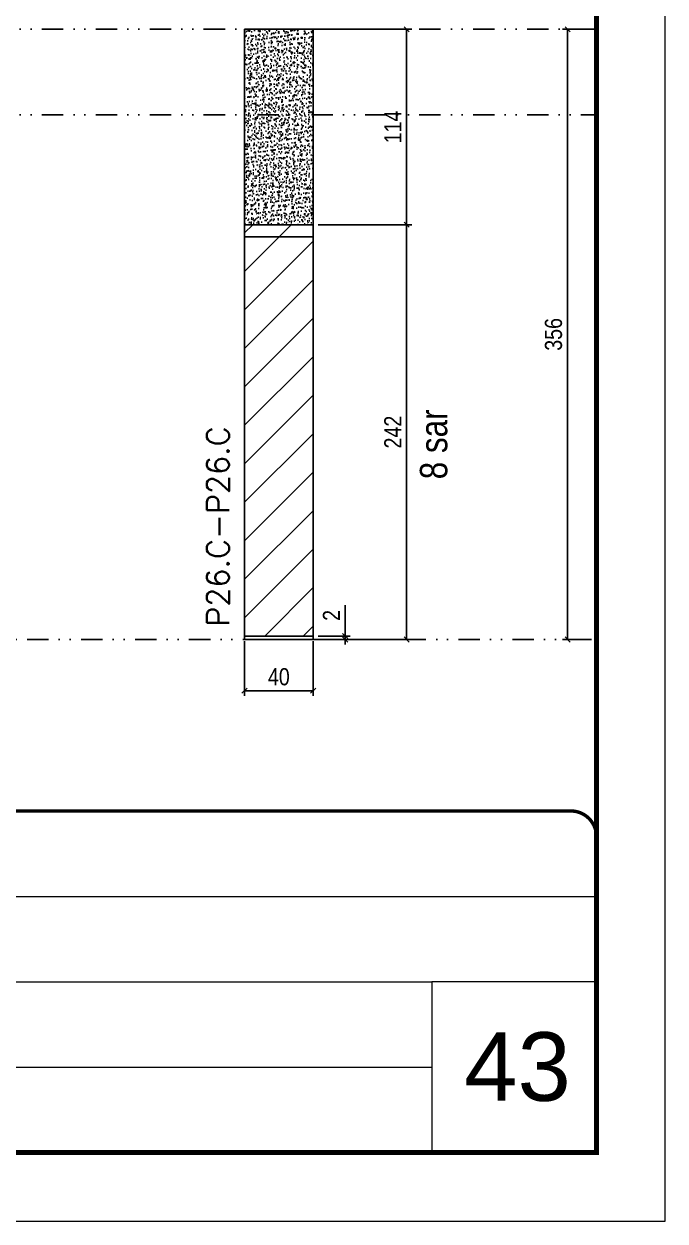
# Model space of a CAD drawing. Extents: x 14400 to 27878, y -21631 to 6985.
# Drawn here: x 18694 to 19068, y -5551 to -4853 of the extents above; entities that cross this region are included whole.
import ezdxf

# ---------------------------------------------------------------- set-up
doc = ezdxf.new("R2010")
doc.units = 0
for name, pattern in [('CONTINUO', [0]), ('DASHED', [0.75, 0.5, -0.25]), ('DIVIDE2', [0.625, 0.25, -0.125, 0, -0.125, 0, -0.125])]:
    doc.linetypes.add(name, pattern=pattern)
for name, color, linetype, lineweight in [('CARIMBO', 255, 'Continuous', 9), ('Folhas', 255, 'Continuous', 9), ('Hachura', 251, 'Continuous', 9), ('SARRAFO DE PRESSAO', 251, 'DASHED', 9), ('Texto Seção', 7, 'Continuous', 15)]:
    doc.layers.add(name, color=color, linetype=linetype, lineweight=lineweight)
for name, color, linetype in [('COTA', 241, 'Continuous'), ('NOMENCLATURA', 7, 'Continuous'), ('Nível', 160, 'Continuous'), ('Painéis', 200, 'Continuous'), ('SARR_2.2x7', 40, 'Continuous')]:
    doc.layers.add(name, color=color, linetype=linetype)
doc.styles.add('ARIAL', font='arial.ttf')
doc.styles.add('ARIAL_NARROW', font='ARIALN.TTF', dxfattribs={"height": 0.2})
doc.styles.add('COTA TECNICA', font='techl___.ttf', dxfattribs={"height": 10})
doc.styles.add('COTA TECNICA-50', font='techl___.ttf', dxfattribs={"height": 10})
doc.styles.add('REGUA-120', font='ROMANS.shx', dxfattribs={"height": 15})
doc.dimstyles.new('COTA PAINEL-50', dxfattribs={"dimtxt": 10, "dimasz": 3, "dimexe": 3, "dimexo": 3, "dimgap": 3, "dimtad": 1, "dimdec": 1, "dimzin": 12, "dimdsep": 46, "dimtxsty": 'COTA TECNICA-50', "dimblk1": 'OBLIQUE', "dimblk2": 'OBLIQUE', "dimsah": 1, "dimcen": 0.9, "dimclrd": 4, "dimclre": 4, "dimclrt": 240, "dimadec": 1, "dimazin": 3, "dimtfac": 1, "dimtdec": 1, "dimtmove": 0, "dimatfit": 3, "dimfxl": 1, "dimtolj": 1, "dimtzin": 12, "dimarcsym": 0})
doc.dimstyles.new('PAINEL', dxfattribs={"dimtxt": 10, "dimasz": 3, "dimexe": 3, "dimexo": 3, "dimgap": 3, "dimtad": 1, "dimdec": 1, "dimzin": 12, "dimdsep": 46, "dimtxsty": 'COTA TECNICA', "dimblk1": 'OBLIQUE', "dimblk2": 'OBLIQUE', "dimsah": 1, "dimcen": 0.9, "dimclrd": 4, "dimclre": 4, "dimclrt": 240, "dimadec": 1, "dimazin": 3, "dimtfac": 1, "dimtdec": 1, "dimtmove": 0, "dimatfit": 3, "dimfxl": 1, "dimtolj": 1, "dimtzin": 12, "dimarcsym": 0})

# ---------------------------------------------------------------- blocks, each defined once
blk = doc.blocks.new('9999999999')
at = {"color": 30, "linetype": 'CONTINUO'}
for p, q in [((98564.56, 34379.64), (99583.98, 34379.64)), ((98564.56, 34329.83), (99487.98, 34329.83)), ((99583.98, 34329.83), (99487.98, 34329.83)), ((99487.98, 34329.83), (99487.98, 34230.21)), ((98564.56, 34280.02), (99487.98, 34280.02))]:
    blk.add_line(p, q, dxfattribs=at)
at = {"color": 30, "linetype": 'CONTINUO', "const_width": 2}
blk.add_lwpolyline([(99583.98, 34230.21), (99583.98, 34414.45, 0.414214), (99568.98, 34429.45), (98228.98, 34429.45, 0.414214), (98213.98, 34414.45), (98213.98, 34245.21, 0.414214), (98228.98, 34230.21), (99583.98, 34230.21)], format="xyb", dxfattribs=at)
at = {"layer": 'Folhas'}
blk.add_lwpolyline([(98138.98, 34190.21), (99623.98, 34190.21), (99623.98, 35240.21), (98138.98, 35240.21)], close=True, dxfattribs=at)
at = {"layer": 'Folhas', "color": 30, "const_width": 3}
blk.add_lwpolyline([(98213.98, 34230.21), (99583.98, 34230.21), (99583.98, 35200.21), (98213.98, 35200.21)], close=True, dxfattribs=at)
blk = doc.blocks.new('_Oblique')
at = {"color": 0, "linetype": 'ByBlock', "lineweight": -2}
blk.add_line((-0.5, -0.5), (0.5, 0.5), dxfattribs=at)
blk = doc.blocks.new('*D2117')
at = {"layer": 'COTA', "color": 4, "lineweight": -2, "transparency": 16777216}
for p, q in [((19025.47, -4855.74), (19008.63, -4855.74)), ((19011.63, -5211.74), (19011.63, -4855.74)), ((19025.47, -5211.74), (19008.63, -5211.74))]:
    blk.add_line(p, q, dxfattribs=at)
at = {"layer": 'Defpoints', "color": 0, "transparency": 16777216}
for p in [(19011.63, -4855.74), (19028.47, -4855.74), (19028.47, -5211.74)]:
    blk.add_point(p, dxfattribs=at)
at = {"layer": 'COTA', "color": 4, "lineweight": -2, "transparency": 16777216, "xscale": 3, "yscale": 3, "zscale": 3}
for p, rotation in [((19011.63, -4855.74), 90), ((19011.63, -5211.74), 270)]:
    blk.add_blockref('_Oblique', p, dxfattribs=dict(at, rotation=rotation))
at = {"layer": 'COTA', "color": 240, "transparency": 16777216, "insert": (19003.41, -5033.74), "char_height": 10, "attachment_point": 5, "rotation": 90, "style": 'COTA TECNICA'}
blk.add_mtext('\\A1;356', dxfattribs=at)
blk = doc.blocks.new('*D2134')
at = {"layer": 'COTA', "color": 4, "lineweight": -2, "transparency": 16777216}
for p, q in [((18823.13, -5212.74), (18823.13, -5244.63)), ((18863.13, -5212.74), (18863.13, -5244.63)), ((18823.13, -5241.63), (18863.13, -5241.63))]:
    blk.add_line(p, q, dxfattribs=at)
at = {"layer": 'Defpoints', "color": 0, "transparency": 16777216}
for p in [(18823.13, -5209.74), (18863.13, -5209.74), (18863.13, -5241.63)]:
    blk.add_point(p, dxfattribs=at)
at = {"layer": 'COTA', "color": 4, "lineweight": -2, "transparency": 16777216, "xscale": 3, "yscale": 3, "zscale": 3, "rotation": 180}
blk.add_blockref('_Oblique', (18823.13, -5241.63), dxfattribs=at)
at = {"layer": 'COTA', "color": 4, "lineweight": -2, "transparency": 16777216, "xscale": 3, "yscale": 3, "zscale": 3}
blk.add_blockref('_Oblique', (18863.13, -5241.63), dxfattribs=at)
at = {"layer": 'COTA', "color": 240, "transparency": 16777216, "insert": (18843.13, -5233.53), "char_height": 10, "attachment_point": 5, "style": 'COTA TECNICA'}
blk.add_mtext('\\A1;40', dxfattribs=at)
blk = doc.blocks.new('*D2135')
at = {"layer": 'COTA', "color": 4, "lineweight": -2, "transparency": 16777216}
for p, q in [((18881.83, -5209.74), (18881.83, -5191.63)), ((18866.13, -5209.74), (18884.83, -5209.74)), ((18881.83, -5211.74), (18881.83, -5209.74)), ((18866.13, -5211.74), (18884.83, -5211.74)), ((18881.83, -5211.74), (18881.83, -5214.74))]:
    blk.add_line(p, q, dxfattribs=at)
at = {"layer": 'Defpoints', "color": 0, "transparency": 16777216}
for p in [(18863.13, -5209.74), (18881.83, -5209.74), (18863.13, -5211.74)]:
    blk.add_point(p, dxfattribs=at)
at = {"layer": 'COTA', "color": 4, "lineweight": -2, "transparency": 16777216, "xscale": 3, "yscale": 3, "zscale": 3}
for p, rotation in [((18881.83, -5209.74), 270), ((18881.83, -5211.74), 90)]:
    blk.add_blockref('_Oblique', p, dxfattribs=dict(at, rotation=rotation))
at = {"layer": 'COTA', "color": 240, "transparency": 16777216, "insert": (18873.83, -5197.69), "char_height": 10, "attachment_point": 5, "rotation": 90, "style": 'COTA TECNICA-50'}
blk.add_mtext('\\A1;2', dxfattribs=at)
blk = doc.blocks.new('*D2136')
at = {"layer": 'COTA', "color": 4, "lineweight": -2, "transparency": 16777216}
for p, q in [((18866.13, -4969.74), (18920.7, -4969.74)), ((18917.7, -5211.74), (18917.7, -4969.74)), ((18866.13, -5211.74), (18920.7, -5211.74))]:
    blk.add_line(p, q, dxfattribs=at)
at = {"layer": 'Defpoints', "color": 0, "transparency": 16777216}
for p in [(18863.13, -4969.74), (18917.7, -4969.74), (18863.13, -5211.74)]:
    blk.add_point(p, dxfattribs=at)
at = {"layer": 'COTA', "color": 4, "lineweight": -2, "transparency": 16777216, "xscale": 3, "yscale": 3, "zscale": 3}
for p, rotation in [((18917.7, -4969.74), 90), ((18917.7, -5211.74), 270)]:
    blk.add_blockref('_Oblique', p, dxfattribs=dict(at, rotation=rotation))
at = {"layer": 'COTA', "color": 240, "transparency": 16777216, "insert": (18909.63, -5090.74), "char_height": 10, "attachment_point": 5, "rotation": 90, "style": 'COTA TECNICA'}
blk.add_mtext('\\A1;242', dxfattribs=at)
blk = doc.blocks.new('*D2137')
at = {"layer": 'COTA', "color": 4, "lineweight": -2, "transparency": 16777216}
for p, q in [((18866.13, -4855.74), (18920.7, -4855.74)), ((18917.7, -4969.74), (18917.7, -4855.74)), ((18866.13, -4969.74), (18920.7, -4969.74))]:
    blk.add_line(p, q, dxfattribs=at)
at = {"layer": 'Defpoints', "color": 0, "transparency": 16777216}
for p in [(18863.13, -4855.74), (18917.7, -4855.74), (18863.13, -4969.74)]:
    blk.add_point(p, dxfattribs=at)
at = {"layer": 'COTA', "color": 4, "lineweight": -2, "transparency": 16777216, "xscale": 3, "yscale": 3, "zscale": 3}
for p, rotation in [((18917.7, -4855.74), 90), ((18917.7, -4969.74), 270)]:
    blk.add_blockref('_Oblique', p, dxfattribs=dict(at, rotation=rotation))
at = {"layer": 'COTA', "color": 240, "transparency": 16777216, "insert": (18909.63, -4912.74), "char_height": 10, "attachment_point": 5, "rotation": 90, "style": 'COTA TECNICA'}
blk.add_mtext('\\A1;114', dxfattribs=at)

msp = doc.modelspace()

# ---------------------------------------------------------------- hatches: boundary and pattern name
at = {"layer": 'COTA', "linetype": 'ByBlock'}
h = msp.add_hatch(dxfattribs=at)
h.set_pattern_fill('AR-CONC', color=256, scale=0.03)
h.set_pattern_definition([(50, (1541.6993, 23), (5.4655401, -0.4781726), [0.5715, -6.2865]), (355, (1541.6993, 23), (-1.0573026, 5.7317054), [0.4572, -5.0292175]), (100.451445, (1542.155, 22.96), (4.4082374, 5.2535326), [0.4857003, -5.3427073]), (46.1842, (1541.699, 24.524), (8.1323712, -1.2612698), [0.85725, -9.42975]), (96.63556, (1542.377, 24.419), (7.122124, 7.4227837), [0.7285507, -8.0140682]), (351.18415, (1541.699, 24.524), (7.122124, 7.4227837), [0.685799, -7.543792]), (21, (1542.4613, 24.143), (4.5484317, -3.067956), [0.5715, -6.2865]), (326, (1542.4613, 24.143), (1.8540609, 5.525639), [0.4572, -5.0292]), (71.451445, (1542.8404, 23.8873), (6.4024926, 2.457683), [0.4857003, -5.3426981]), (37.5, (1541.6993, 23), (0.0926581, 2.53665117), [0, -4.96824, 0, -5.1054, 0, -5.04825]), (7.5, (1541.6993, 23), (2.00458988, 3.00541724), [0, -2.91084, 0, -4.85394, 0, -1.92405]), (327.5, (1540, 23), (4.06771786, -0.17186232), [0, -1.905, 0, -5.9436, 0, -7.8867]), (317.5, (1539.238, 23), (4.44387544, 0.7627947), [0, -2.4765, 0, -3.94716, 0, -5.6007])])
h.paths.add_polyline_path([(18863.132, -4855.741), (18823.132, -4855.741), (18823.132, -4969.741), (18863.132, -4969.741)])
at = {"layer": 'Hachura'}
h = msp.add_hatch(dxfattribs=at)
h.set_pattern_fill('ANSI31', color=256, scale=5)
h.paths.add_polyline_path([(18324.678, -4855.741), (18213.678, -4855.741), (18213.678, -4905.741), (18324.678, -4905.741)])
h.paths.add_polyline_path([(18324.678, -4927.741), (18213.678, -4927.741), (18213.678, -5087.741), (18324.678, -5087.741)])
h.paths.add_polyline_path([(18324.678, -5087.741), (18213.678, -5087.741), (18213.678, -5209.741), (18324.678, -5209.741)])
h.paths.add_polyline_path([(18633.487, -5087.741), (18522.487, -5087.741), (18522.487, -5209.741), (18633.487, -5209.741)])
h.paths.add_polyline_path([(18633.487, -4969.741), (18629.987, -4969.741), (18629.987, -4922.741), (18525.987, -4922.741), (18525.987, -4969.741), (18522.487, -4969.741), (18522.487, -5087.741), (18633.487, -5087.741)])
h.paths.add_polyline_path([(18629.987, -4855.741), (18525.987, -4855.741), (18525.987, -4905.741), (18629.987, -4905.741)])
h.paths.add_polyline_path([(18863.132, -4969.741), (18823.132, -4969.741), (18823.132, -5209.741), (18863.132, -5209.741)])

# ---------------------------------------------------------------- linework, layer by layer
at = {"layer": 'COTA', "linetype": 'ByBlock'}
for p, q in [((18823.132, -4855.741), (18863.132, -4855.741)), ((18823.132, -4969.741), (18823.132, -4855.741)), ((18863.132, -4969.741), (18863.132, -4855.741))]:
    msp.add_line(p, q, dxfattribs=at)
at = {"layer": 'Nível', "color": 4, "linetype": 'DIVIDE2', "ltscale": 50}
for p, q in [((18138.796, -4855.741), (19028.467, -4855.741)), ((18138.796, -4905.741), (19028.467, -4905.741)), ((17658.467, -5211.741), (19028.467, -5211.741))]:
    msp.add_line(p, q, dxfattribs=at)
at = {"layer": 'Painéis'}
for p, q in [((18823.132, -5209.741), (18823.132, -4968.978)), ((18823.132, -4969.741), (18863.132, -4969.741)), ((18863.132, -5209.741), (18863.132, -4969.741)), ((18823.132, -5209.741), (18863.132, -5209.741)), ((18823.132, -5209.741), (18863.132, -5209.741)), ((18823.132, -5211.741), (18823.132, -5209.741)), ((18863.132, -5209.741), (18863.132, -5211.741)), ((18863.132, -5211.741), (18823.132, -5211.741))]:
    msp.add_line(p, q, dxfattribs=at)
at = {"layer": 'SARR_2.2x7'}
msp.add_line((18823.132, -4976.741), (18863.132, -4976.741), dxfattribs=at)

# ---------------------------------------------------------------- block references
at = {"layer": 'SARRAFO DE PRESSAO', "color": 6, "linetype": 'ByBlock'}
msp.add_blockref('9999999999', (-80555.511, -39741.229), dxfattribs=at)

# ---------------------------------------------------------------- texts
at = {"layer": 'CARIMBO', "style": 'ARIAL'}
msp.add_text('43', height=40, dxfattribs=at).set_placement((18951.328, -5480.88))
at = {"layer": 'NOMENCLATURA', "style": 'ARIAL_NARROW'}
msp.add_text('8 sar', height=16, rotation=90, dxfattribs=at).set_placement((18941.413, -5118.278))
at = {"layer": 'Texto Seção', "insert": (18814.091, -5204.329), "char_height": 13, "width": 285.32988, "attachment_point": 7, "rotation": 90, "style": 'REGUA-120'}
msp.add_mtext('P26.C-P26.C', dxfattribs=at)

# ---------------------------------------------------------------- dimensions: what is measured, and where the dimension line sits
at = {"layer": 'COTA'}
for base, p1, p2, picture, middle in [((18917.698, -4855.741), (18863.132, -4969.741), (18863.132, -4855.741), '*D2137', (18909.625, -4912.741)), ((19011.632, -4855.741), (19028.467, -5211.741), (19028.467, -4855.741), '*D2117', (19003.413, -5033.741))]:
    dim = msp.add_linear_dim(base=base, p1=p1, p2=p2, angle=90, dimstyle='PAINEL', dxfattribs=at)
    dim.commit()
    dim.dimension.update_dxf_attribs({"geometry": picture, "text_midpoint": middle})
dim = msp.add_linear_dim(base=(18917.698, -4969.741), p1=(18863.132, -5211.741), p2=(18863.132, -4969.741), angle=90, dimstyle='PAINEL', override={"dimarcsym": 2}, dxfattribs=at)
dim.commit()
dim.dimension.update_dxf_attribs({"geometry": '*D2136', "text_midpoint": (18909.625, -5090.741)})
dim = msp.add_linear_dim(base=(18881.833, -5209.741), p1=(18863.132, -5211.741), p2=(18863.132, -5209.741), angle=90, dimstyle='COTA PAINEL-50', dxfattribs=at)
dim.commit()
dim.dimension.update_dxf_attribs({"geometry": '*D2135', "text_midpoint": (18881.833, -5197.685), "dimtype": 160})
dim = msp.add_linear_dim(base=(18863.132, -5241.635), p1=(18823.132, -5209.741), p2=(18863.132, -5209.741), dimstyle='PAINEL', override={"dimarcsym": 2}, dxfattribs=at)
dim.commit()
dim.dimension.update_dxf_attribs({"geometry": '*D2134', "text_midpoint": (18843.132, -5233.533)})

doc.saveas('drawing.dxf')
